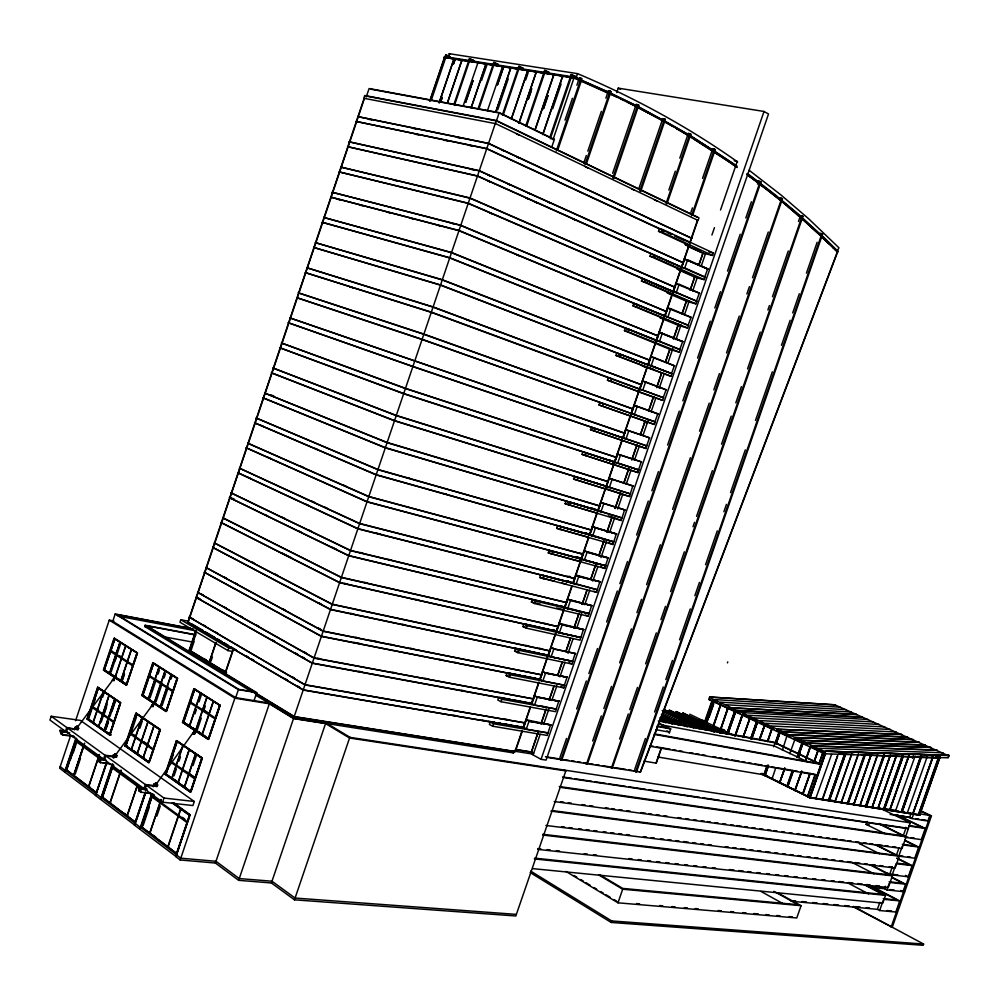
<?xml version="1.0" encoding="UTF-8"?>
<svg xmlns="http://www.w3.org/2000/svg" width="999" height="999" viewBox="0 0 999 999"><rect width="100%" height="100%" fill="white"/><g stroke="black" fill="none" stroke-linecap="round" stroke-linejoin="round"><path stroke-width="1.5" d="M74.488 729.882L75.212 727.197L78.734 728.246L75.212 727.197M112.7 757.504L113.449 754.745L117.07 755.806L113.449 754.745M113.711 758.241L114.46 755.481M153.234 786.812L154.021 783.965L157.717 785.052L154.021 783.965M948.788 755.344L825.149 751.123L949.05 755.469L948.251 757.816L824.562 753.783L708.878 699.437L709.665 697.04L834.852 704.819L709.665 697.04M715.134 699.6L840.271 707.217M720.629 702.172L845.728 709.64M726.148 704.757L851.21 712.075M856.48 714.41L731.568 707.854L856.717 714.51M862.262 716.97L737.162 710.464L861.887 717.319M742.919 712.612L867.831 719.442M748.576 715.259L873.426 721.927M754.257 717.919L879.058 724.425M759.977 720.604L884.714 726.935M765.734 723.301L890.409 729.457M771.515 726.011L896.128 731.992M901.622 734.427L777.197 729.233L901.872 734.54M907.404 737L783.041 731.967L907.666 737.112M913.223 739.572L788.935 734.727L913.473 739.685M919.068 742.17L794.854 737.512L919.317 742.282M448.476 56.493L449.263 53.696L577.472 73.626C633.791 97.315 687.799 126.661 737.687 161.988M925.199 744.892L800.811 740.296L924.812 745.242M801.073 740.421L800.961 739.797M930.856 747.402L806.805 743.106L931.118 747.514M936.8 750.037L812.836 745.928L937.062 750.149M819.055 748.263L943.044 752.796M761.201 773.488L809.577 797.402L825.411 751.248L949.05 755.469M574.225 77.06L444.38 56.581L444.143 57.43L573.963 77.959L574.225 77.06L604.857 90.434L636.975 105.931M576.173 78.134L577.472 73.626M51.224 716.258L49.95 720.054L65.472 731.368L66.746 727.522L51.224 716.258L80.444 720.416L194.268 801.485L192.894 805.556L162.6 802.185L145.017 789.36L146.391 785.289L157.218 786.563L156.144 785.788M67.707 728.209L66.421 732.055L103.546 759.128L104.87 755.169L67.707 728.209L78.259 729.67L66.746 727.522M70.617 735.539L59.665 768.231L95.817 795.491L96.379 793.83L65.534 770.404M75.574 720.741L109.266 620.142L113.861 621.003M76.224 727.547L76.648 726.298L77.897 726.473L77.722 727.896L76.224 727.547L77.722 727.896M76.486 727.722L76.648 726.298M190.097 628.221L115.21 613.998L112.75 621.341L235.689 697.639L269.543 703.146M77.472 727.722L77.897 726.473M64.61 771.99L76.024 737.924M64.985 772.027L75.961 739.485M106.593 762.424L96.428 792.694L66.259 769.929L75.837 741.345L76.973 741.495M66.446 769.954L76.786 739.123M76.973 739.148L66.633 769.979L96.616 792.719L106.606 763.361M70.18 760.264L74.625 747.002M73.152 752.921L76.498 742.919M120.504 702.984L109.828 734.964L87.35 719.055L97.989 687.312L120.667 702.684M94.331 722.839L87.687 718.793L91.608 707.105L92.745 707.28M117.295 654.345L110.564 650.549L114.498 638.836L137.425 653.171L126.661 684.652M88.074 718.843L98.439 687.911L87.875 718.818L110.976 735.127M104.296 669.854L114.873 638.898L104.296 669.854L126.848 684.677M88.973 717.781L95.255 699.025M73.551 775.474L83.192 746.715L75.837 741.345M73.764 775.624L84.653 743.119M83.854 745.941L73.751 775.486M75.187 774.163L80.482 758.366M92.982 722.539L96.915 710.801L91.608 707.105M97.19 709.977L103.397 691.483L98.064 687.861L91.883 706.293L98.539 710.289M109.465 673.376L115.684 654.845L110.29 651.373L104.108 669.829L110.814 673.701M115.959 654.02L119.905 642.257M120.117 642.394L116.171 654.158L121.603 657.654L125.574 645.841M102.622 697.339L104.533 691.658M111.076 672.14L116.334 656.468M117.083 654.22L120.542 643.93M115.11 660.876L116.546 656.593M114.011 680.569L114.673 677.534L112.4 680.157L114.011 680.569L114.96 677.722L113.961 677.409M115.085 677.085L121.329 658.478L115.896 654.982L109.678 673.513L116.221 677.272M102.685 714.822L98.739 726.598L104.121 730.406L108.092 718.581L102.685 714.822L103.834 714.984M120.754 680.843L115.297 677.235L121.541 658.616L127.023 662.15L120.754 680.843L126.511 684.078M125.787 645.978L121.816 657.792L127.31 661.326L131.294 649.462M101.149 722.202L103.621 714.847M103.896 714.01L107.255 704.02M104.108 714.16L106.506 707.017M131.506 649.6L127.522 661.463L133.054 665.022L137.05 653.109M105.757 729.095L108.242 721.703M109.99 716.483L115.285 700.699M121.89 681.018L124.301 673.838M105.969 729.245L108.454 721.852M112.125 710.888L115.497 700.848M122.103 681.168L124.513 673.975M99.863 757.18L98.514 756.88L99.313 754.507M98.439 757.866L88.686 786.95L89.835 787.075M99.513 754.657L98.726 757.03L100.899 758.616M251.773 691.745L144.755 626.485L145.167 625.262L195.642 634.727M137.025 652.759L126.174 685.114L103.384 670.029L114.048 638.224L137.425 653.171M109.765 734.402L113.749 722.514L108.304 718.731L104.333 730.556L110.901 734.552M110.14 734.452L120.217 704.432M105.882 755.906L104.545 759.864L143.943 788.586L145.317 784.515L105.882 755.906L116.571 757.279L115.559 756.555M101.436 797.677L135.34 823.413L134.753 825.137L95.429 795.454L106.231 763.311M114.922 753.82L114.498 755.107L116.021 755.456C117.944 753.308 112.924 753.883 116.458 754.17M114.76 755.294L115.197 754.008M100.499 799.312L112.313 764.135M100.874 799.35L112.7 764.185M116.184 753.983L116.021 755.456M135.377 822.239L102.148 797.165L112.013 767.781L119.793 773.463L109.865 803.009M120.879 770.217L120.08 772.627L112.3 766.945L113.099 764.547M102.335 797.177L113.037 765.321M113.237 765.346L102.535 797.202L134.365 821.353M124.875 745.828L135.852 713.161L159.877 729.457L148.689 762.674L124.875 745.828L127.173 746.128M142.183 695.516L153.184 662.812L177.535 678.209L166.321 711.5L142.183 695.516L143.319 695.704M129.658 733.591L135.277 737.512L131.219 749.575L125.612 745.604L129.658 733.591L130.807 733.753M142.545 695.242L148.926 676.261L154.633 679.944L148.227 699L142.545 695.242L143.681 695.429M125.999 745.666L136.688 713.848L125.812 745.629L149.188 762.162M142.919 695.304L153.634 663.436L142.732 695.279L166.621 710.976L177.535 678.558L152.797 662.737L141.796 695.466L165.946 711.438L177.148 678.146M131.081 732.904L136.476 716.882M121.166 773.763L120.005 773.626L110.077 803.171L111.239 803.296M137.313 785.202L120.292 772.776L121.104 770.379M158.991 666.995L154.92 679.095L149.213 675.424L153.259 663.373L177.347 678.533M162.275 683.279L155.145 679.245L159.216 667.132M139.885 728.196L142.345 720.878M150.087 697.864L155.507 681.743M158.092 674.05L159.453 670.017M188.461 621.228L180.807 619.755L179.97 622.227L227.947 650.611L232.392 651.423M153.059 706.555L151.411 706.156L153.022 703.321L154.046 703.633L153.059 706.555L153.734 703.433M160.901 682.954L164.997 670.791M165.222 670.941L161.126 683.091L166.945 686.837L171.054 674.625M156.044 701.798L161.488 685.601M164.086 677.884L165.447 673.838M229.433 497.639L348.688 555.781L565.159 607.255L348.763 555.556L229.433 497.639L233.966 498.776M187.924 621.952L364.123 98.352M188.224 622.052L364.41 98.464M143.019 757.916L147.115 745.741L141.396 741.758L137.313 753.883L144.405 758.229M147.402 744.892L153.858 725.699L148.114 721.79L141.683 740.908L148.776 745.204M177.16 678.496L173.027 690.759L167.17 686.975L171.279 674.775L172.415 674.962L171.054 679.033M366.246 96.978L369.081 88.549L499.238 112.65L554.383 139.385L551.873 146.766M162.05 705.756L167.532 689.497M126.948 815.983L137.025 786.063L120.005 773.626M149.875 760.726L160.277 729.844L136.501 713.823M188.524 652.21L195.916 630.257M196.079 630.719L189.51 650.249L226.611 672.702M189.81 650.349L196.378 630.819M196.466 631.018L189.885 650.549L190.984 650.749L194.268 640.983M194.068 639.185L195.479 635.014M135.177 822.214L145.317 792.12M173.489 802.996L189.785 814.784L176.074 856.58L134.365 825.087L145.467 792.282M135.564 822.264L145.18 793.73M135.814 821.977L145.504 793.231M139.735 829.182L151.498 794.255M155.532 783.016L155.369 784.54L155.532 783.016C158.604 781.88 155.669 786.625 156.818 783.166M140.122 829.22L151.885 794.305M152.797 796.877L151.636 796.74L141.446 826.972L176.698 853.583L189.298 816.882M152.747 794.043L141.646 826.997L176.885 853.596M141.833 827.01L152.934 794.055M143.094 825.649L149.4 806.942M219.718 705.082L208.142 739.372L182.517 722.414L193.868 688.723L220.092 705.494L208.816 738.873L183.479 722.215L194.53 689.41M165.434 774.3L176.761 740.684L202.26 757.966L190.709 792.182L165.434 774.3L166.596 774.45M169.98 761.663L165.809 774.025L171.753 778.233L175.949 765.808L169.98 761.663L171.141 761.812M170.267 760.788L176.848 741.283L182.842 745.341L176.236 764.947L170.267 760.788L171.428 760.938M190.697 726.498L183.279 722.19L189.872 702.647L191.021 702.834M200.424 693.219L196.216 705.681L190.16 701.785L194.343 689.372L195.492 689.56M165.996 774.05L177.235 741.333L165.996 774.05L191.009 791.62L202.26 758.303L177.035 741.308M183.666 722.24L194.73 689.435M171.029 761.3L173.489 753.995M161.563 802.197L160.165 801.897L161.001 799.425M149.85 833.353L160.102 802.934L178.159 816.133L167.757 846.94M161.239 799.587L160.402 802.072L178.459 815.259L180.569 808.978M156.88 816.096L160.302 805.956M209.178 662.275L215.859 642.469M209.403 662.412L216.084 642.607M162.6 802.185L163.986 798.051L146.391 785.289M210.989 661.188L212.412 656.955M189.31 726.173L195.929 706.555L189.872 702.647M171.99 778.396L176.174 765.971L182.193 770.167L177.984 782.642L171.99 778.396L173.152 778.546M200.662 693.368L196.453 705.831L202.572 709.765L206.793 697.252M174.088 775.786L176.411 768.88M179.046 761.051L180.469 756.855M194.955 713.885L196.378 709.69M199.013 701.86L201.348 694.942M194.518 734.053L192.832 733.641L194.48 730.719L195.542 731.043L194.518 734.053L195.205 730.831M195.629 730.356L202.273 710.639L196.166 706.705L189.548 726.335L196.791 730.519L193.132 728.109M185.677 787.399L178.222 782.804L182.43 770.329L183.591 770.479M203.159 734.74L195.866 730.506L202.51 710.801L203.671 710.976M213.224 701.323L208.978 713.885L202.809 709.927L207.03 697.402M201.298 718.006L197.028 730.681L195.866 730.506M208.903 713.274L203.971 710.102L205.369 705.931M227.947 650.611L228.808 648.039L180.807 619.755M184.278 787.087L188.499 774.55L182.43 770.329M188.799 773.676L195.467 753.908L189.36 749.774L182.73 769.455L189.972 773.825M201.998 734.565L208.679 714.772L202.51 710.801M189.036 773.838L195.717 754.07L201.873 758.253L195.167 778.109L189.036 773.838L193.881 776.548M202.235 734.727L208.916 714.922L215.147 718.943L208.429 738.823L202.235 734.727L203.396 734.889M213.461 701.473L209.216 714.048L215.447 718.056L219.705 705.431M193.069 765.521L196.403 755.644M224.625 674.425L233.329 648.651M224.925 674.525L233.629 648.751M179.57 816.433L178.396 816.308L167.994 847.115L169.168 847.227M180.807 809.14L178.696 815.421L187.263 821.69L189.398 815.371M220.105 705.144L208.529 739.422L182.904 722.464L194.256 688.786L218.806 704.32M429.745 100.974L444.505 57.243L574.063 77.71L579.582 80.057M430.032 101.061L444.805 57.33M430.394 100.449L445.766 54.945L450.087 56.843L445.766 54.945M176.498 853.571L186.963 822.564L178.396 816.308M431.156 100.599L446.541 55.07M516.371 914.385L295.08 898.051L271.978 881.218L239.261 878.571L215.996 861.288L180.782 858.203L176.274 854.769L190.172 814.834L173.888 803.034M564.198 770.004L565.834 770.903L515.821 915.983L294.48 899.824L271.391 882.966L238.661 880.344L215.397 863.036L180.182 859.977L234.852 698.189L109.266 620.142M235.689 697.639L238.386 689.635L115.21 613.998M439.098 102.772L453.908 58.966L455.057 59.503L453.583 63.874M439.235 102.797L454.033 58.991M440.621 101.798L442.107 97.415M453.446 63.861L455.057 59.503M440.759 101.823L442.232 97.44M447.415 102.76L461.788 60.215L462.812 60.727M447.54 102.785L461.925 60.24M254.408 693.356L254.857 692.032L145.167 625.262M454.133 103.834L469.418 58.641L473.776 60.564L469.418 58.641M454.433 105.444L470.229 58.766M254.058 700.624L256.743 692.682L146.915 625.861L195.816 635.014M463.074 106.219L477.922 62.762M465.571 102.373L472.927 80.644M465.709 102.398L473.064 80.669M215.397 863.036L269.33 703.771L234.852 698.189M471.116 107.717L485.901 64.023L487.062 64.573L481.506 80.557M471.253 107.742L486.038 64.048M478.071 108.804L493.768 62.462L498.151 64.398L493.768 62.462M478.883 108.953L494.592 62.587M487.425 110.739L502.509 66.658M497.415 84.79L502.897 68.619M497.552 84.803L503.034 68.644M510.714 67.957L495.691 112.263L510.864 67.969M497.727 109.815L508.241 78.809M238.661 880.344L293.531 718.556L269.33 703.771M495.292 123.489L698.076 220.454L698.988 217.807L496.303 120.529L294.131 716.77L515.209 751.698L522.315 731.043M295.904 716.82L514.073 751.31L513.523 752.909L293.768 718.356L294.368 716.583L257.467 694.105M496.141 121.766L499.238 112.65M502.372 114.873L518.818 66.384L523.239 68.344L518.818 66.384M503.209 115.035L519.667 66.508M511.301 118.831L527.672 70.629M511.451 118.856L527.809 70.654M525.724 79.92L528.196 72.615M518.818 123.364L536.263 71.99L518.968 123.389M528.321 98.926L531.805 88.661M528.471 98.951L530.956 91.621M525.761 125.949L544.617 70.417L549.063 72.403L544.617 70.417M526.623 126.111L545.491 70.554M271.391 882.966L325.549 723.588L293.531 718.556M534.964 129.92L553.721 74.75M535.114 129.957L553.871 74.775M543.394 108.666L547.839 95.604M543.543 108.691L547.989 95.629M542.719 134.515L562.574 76.149L563.598 76.686M542.869 134.54L562.724 76.174M552.697 108.766L561.126 83.978M549.925 137.1L571.203 74.575L575.674 76.586L571.203 74.575M550.312 138.736L572.102 74.713M553.009 139.685L574.063 77.71L546.378 73.377M294.48 899.824L349.55 738.024L325.549 723.588M565.009 120.13L572.439 98.314M576.885 85.227L579.37 77.947L582.042 78.721L557.767 150.025M556.293 151.011L581.081 78.222M583.803 162.899L586.313 155.544M587.824 151.136L601.361 111.426M605.881 98.189L608.379 90.834L611.026 91.608L586.438 163.699M584.989 164.723L610.102 91.121M616.745 92.582L618.256 88.149L764.023 111.463L768.518 113.986L546.091 760.114L541.058 759.327L533.079 754.944L540.172 734.327M612.637 173.289L636.151 104.458L637.874 104.745L638.773 105.22L613.736 178.471M612.824 178.034L637.874 104.745M638.661 189.123L662.762 118.669L664.485 118.968L665.359 119.43L640.734 191.371M639.847 190.946L664.485 118.968M668.855 190.072L675.324 171.204M679.807 158.142L688.274 133.466L689.984 133.766L690.833 134.216L666.932 203.921M666.071 203.509L689.984 133.766M506.193 675.561L507.03 673.114L510.264 674.762L564.635 685.277L563.748 687.861L509.428 677.21L506.193 675.561L509.19 676.148M514.585 651.073L515.434 648.626L518.681 650.224L572.839 661.438L571.952 664.023L517.844 652.684L514.585 651.073L519.068 652.022M580.506 637.325L580.169 640.159L526.261 628.134L522.989 626.573L523.838 624.113L527.11 625.674L580.444 637.524M588.723 613.448L588.386 616.283L534.69 603.558L531.406 602.035L532.242 599.587L535.539 601.098L588.648 613.648M539.822 577.484L540.671 575.024L597.502 589.785L596.603 592.382L539.822 577.484L554.57 581.193M548.251 552.909L549.1 550.449L605.731 565.859L604.845 568.456L548.251 552.909L580.569 561.488M613.411 541.683L613.074 544.505L556.693 528.309L557.529 525.849L613.349 541.883M621.665 517.719L621.328 520.541L565.134 503.683L565.983 501.223L621.59 517.919M573.588 479.045L574.437 476.573L630.481 493.956L629.582 496.553L573.588 479.045L605.519 488.886M582.042 454.37L582.892 451.91L638.736 469.942L637.849 472.539L582.042 454.37L613.848 464.647M646.44 445.704L646.116 448.514L590.509 429.682L591.358 427.21L646.378 445.904M654.395 424.45L598.988 404.97L599.837 402.497L603.271 403.633L602.422 406.118L654.395 424.45L655.294 421.84L631.143 413.349M638.885 391.783L607.467 380.232L608.316 377.747L611.775 378.858L610.913 381.331L662.674 400.374L663.573 397.764L639.51 389.036M642.082 365.859L647.24 367.445L615.971 355.469L616.82 352.984L671.877 373.663L670.978 376.273L643.518 366.408M659.577 341.296L680.169 349.538L679.27 352.147L670.604 349.6L624.462 330.681L625.312 328.196L628.796 329.208L679.52 349.575M660.077 317.62L663.985 318.706L632.966 305.869L633.828 303.384L688.486 325.387L687.587 328.009L678.87 325.574L660.202 317.857M667.132 292.919L672.377 294.305L641.483 281.044L642.345 278.559L696.803 301.223L695.903 303.846L687.15 301.511L668.556 293.544M676.81 268.893L680.769 269.892L650.012 256.181L650.861 253.696L704.47 277.085M685.189 244.505L689.173 245.442L658.541 231.306L659.402 228.821L662.949 229.633L713.386 253.022L712.549 255.444L703.721 253.334L685.289 244.842M492.619 726.211L493.469 723.763L490.259 722.015L489.423 724.462L492.619 726.211L547.365 735.464L547.652 732.804M501.023 701.723L501.86 699.275L498.638 697.577L497.802 700.024L501.023 701.723L555.556 711.675L556.443 709.09L501.86 699.275M509.428 677.21L510.264 674.762M517.844 652.684L518.681 650.224M526.261 628.134L527.11 625.674M534.69 603.558L535.539 601.098M543.131 578.958L543.98 576.498M551.573 554.333L552.422 551.873M560.027 529.695L560.876 527.222M568.493 505.019L569.343 502.559M576.96 480.332L577.809 477.859M585.439 455.619L586.288 453.146M593.918 430.881L594.767 428.409M670.978 376.273L619.43 356.518L620.279 354.046M679.27 352.147L627.946 331.693L628.796 329.208M687.587 328.009L636.475 306.843L637.325 304.345M695.903 303.846L645.004 281.955L645.854 279.47M684.79 267.932L705.119 277.035L704.22 279.658L653.546 257.055L654.395 254.57M712.549 255.444L662.1 232.13L662.949 229.633M690.883 212.337L692.407 207.917M702.547 178.396L712.687 148.876L714.385 149.188L715.222 149.613L692.881 214.648M691.545 215.697L714.385 149.188M569.005 576.248L569.892 576.473M592.282 508.491L593.219 508.553M602.172 479.695L603.046 479.97M522.102 727.01L491.471 721.977M530.294 703.184L513.498 699.874M538.623 678.945L508.004 673.101M571.678 582.742L541.67 574.924M514.922 751.61L522.027 730.943M523.039 727.984L530.144 707.329M531.156 704.37L538.761 682.23M571.728 586.301L539.66 679.607L542.769 681.181L545.654 672.789L567.37 677.334L545.529 673.139L542.482 671.39L545.604 672.939L567.37 677.334M572.739 583.341L588.461 537.587M646.79 367.857L589.41 534.827L592.619 536.138L595.491 527.797L592.257 526.56L616.658 534.128M688.873 245.354L647.802 364.897L651.123 365.909L653.983 357.567L650.661 356.568L674.562 365.821L653.983 357.567M689.897 242.395L697.502 220.255M523.326 728.084L530.432 707.429M531.443 704.47L539.048 682.329M539.959 679.457L572.015 586.401M573.026 583.441L588.748 537.687M589.76 534.74L622.215 440.272M623.014 437.724L663.811 319.243M664.822 316.296L697.789 220.354M523.588 727.559L526.273 719.755M531.843 703.533L534.527 695.716M540.109 679.482L542.794 671.665M548.376 655.419L551.061 647.589M556.655 631.318L559.353 623.488M564.947 607.205L567.632 599.363M573.239 583.066L575.936 575.224M581.53 558.903L584.24 551.048M589.847 534.727L592.544 526.86M598.164 510.526L600.861 502.647M606.48 486.301L609.19 478.421M614.822 462.05L617.532 454.158M623.164 437.774L625.874 429.882M631.505 413.486L634.215 405.582M639.86 389.16L642.582 381.256M648.226 364.822L650.948 356.905M656.593 340.459L659.315 332.542M664.972 316.084L667.694 308.154M673.363 291.671L676.086 283.741M681.755 267.245L684.49 259.303M523.813 727.597L303.147 690.047L187.562 622.065L303.221 689.834L523.813 727.597L526.348 728.958M526.56 719.592L528.971 721.315L550.986 724.962L525.886 719.692M547.939 655.531L551.061 657.055L553.946 648.676L551.361 647.427L550.699 647.502L553.821 649.013L575.511 653.683M559.64 623.339L558.978 623.401L562.125 624.862L583.791 629.62L559.04 623.201L562.162 624.75M567.932 599.213L592.007 605.731L567.27 599.275M576.223 575.074L575.561 575.124L578.746 576.51L600.237 581.818L575.636 574.924L578.758 576.473L600.237 581.818M583.354 554.333L368.718 496.703L247.752 443.206L368.806 496.478L583.354 554.333L580.794 553.259M592.832 526.723L592.182 526.76L616.445 534.04M631.718 413.561L422.04 339.51L296.728 297.652L422.115 339.285L654.645 421.853M659.602 332.43L658.965 332.392L682.866 341.695L659.028 332.192L662.362 333.216M529.108 720.941L526.211 729.345L523.139 727.697M562.237 624.55L559.353 632.916L552.859 629.745M570.541 600.387L567.657 608.753L560.564 605.581M578.846 576.211L575.973 584.577L572.802 583.179M603.796 503.596L600.574 502.335L624.974 509.952L603.796 503.596L600.948 511.888L597.727 510.614M620.504 454.995L617.17 454.046L641.495 461.925L620.491 455.007L617.644 463.311L614.385 462.125M628.858 430.681L625.998 438.998L622.727 437.849M637.15 406.556L633.928 405.244L637.225 406.356L634.365 414.66L631.081 413.561M642.744 390.297L645.604 381.968L642.295 380.919L645.529 382.192M662.374 333.154L659.502 341.496L656.168 340.522M667.906 317.07L670.779 308.716L691.258 317.332M684.715 268.132L687.599 259.765L707.904 268.968L684.203 258.941L707.829 269.168M537.899 732.692L531.443 751.947L538.036 732.766M540.946 723.838L546.016 709.09M554.133 685.489L549.063 700.237L554.27 685.551M557.692 675.162L562.25 661.887M565.809 651.56L570.379 638.274M573.926 627.946L578.995 613.199M582.042 604.345L587.112 589.597M590.671 579.27L595.741 564.51L590.809 579.333M598.788 555.669L603.858 540.909M606.905 532.055L611.975 517.307L607.042 532.117M615.022 508.454L620.092 493.706M623.651 483.379L628.721 468.618M631.768 459.777L636.838 445.017M644.954 421.416L640.384 434.69L645.092 421.466M648.513 411.089L653.071 397.814M656.63 387.487L661.7 372.727M665.247 362.4L669.817 349.126M673.363 338.798L678.446 324.051M681.992 313.723L686.563 300.449M690.109 290.122L694.68 276.835M698.738 265.035L702.946 253.271L698.888 265.072M541.083 723.913L546.153 709.165M557.829 675.224L562.387 661.95M565.946 651.623L570.504 638.349M574.063 628.009L579.133 613.261M582.18 604.407L587.25 589.66M598.925 555.719L603.995 540.971M615.159 508.503L620.741 492.282M623.788 483.429L628.858 468.681M631.905 459.827L636.975 445.067M648.651 411.138L653.721 396.378M656.768 387.525L661.837 372.777M665.396 362.45L669.954 349.175M673.513 338.836L678.583 324.088M682.142 313.761L686.7 300.487M690.259 290.16L694.829 276.873M513.324 750.998L531.555 753.883L532.092 752.309L533.691 753.171M543.718 724.013L548.788 709.29M551.823 700.449L556.893 685.726M559.927 676.885L564.997 662.162M568.031 653.321L573.101 638.586M576.648 628.284L581.718 613.548M584.752 604.72L589.822 589.984M592.857 581.143L597.926 566.421M600.973 557.579L606.543 541.383M609.577 532.542L614.647 517.819M617.682 508.978L622.752 494.243M626.298 483.941L630.856 470.679M634.402 460.364L639.472 445.641M643.019 435.327L648.089 420.604M651.123 411.763L655.681 398.514M659.228 388.199L664.298 373.464M667.844 363.161L672.914 348.426M675.948 339.598L681.018 324.862M684.565 314.548L689.123 301.298M692.669 290.984L697.227 277.734M701.286 265.946L705.843 252.697M711.925 235.015L714.46 227.647M720.529 209.977L737.25 161.376L734.215 160.802M558.641 700.886L559.103 701.36L537.375 696.877L534.49 705.269L531.393 703.658M607.916 557.654L608.403 558.079L587.162 552.01L584.29 560.364L575.699 556.768M707.242 269.018L707.904 268.968M548.051 732.779L550.574 724.987M556.243 708.99L558.766 701.186M564.435 685.177L566.97 677.359M575.174 653.521L572.639 661.338L551.148 656.805L548.001 655.332M583.379 629.657L580.844 637.487L559.44 632.667L553.109 629.595M589.06 613.598L591.595 605.769M597.29 589.697L599.825 581.868M608.066 557.942L605.519 565.771L584.365 560.139L605.382 565.721M616.308 533.99L613.761 541.833L584.715 532.842M622.015 517.857L624.55 510.014M630.269 493.868L632.804 486.014M641.221 462.05L638.523 469.867L609.615 460.377M646.653 445.779L649.487 438.012M654.932 421.728L657.767 413.948M663.224 397.652L666.058 389.86M674.35 365.759L671.515 373.551L647.864 364.685M679.807 349.438L682.654 341.633L662.3 333.379M688.111 325.287L690.971 317.482M696.428 301.124L699.288 293.306M704.757 276.935L707.604 269.106M633.166 486.151L608.903 478.096L612.162 479.283L609.29 487.612L606.056 486.388M658.054 413.823L637.225 406.331M666.345 389.735L645.604 381.968M699.575 293.157L679.183 284.253L676.311 292.607L673.501 291.97M541.058 759.327L764.023 111.463M559.915 757.629L566.52 738.461M576.673 708.978L586.326 680.968M588.873 673.588L597.502 648.526M606.643 621.99L617.307 591.033M619.855 583.653L627.472 561.538M636.613 535.002L648.289 501.098M651.847 490.771L658.453 471.615M667.594 445.067L679.27 411.163M682.829 400.836L689.435 381.68M697.564 358.092L710.264 321.228M714.834 307.954L720.416 291.745M727.522 271.104L740.222 234.241M745.816 218.019L751.398 201.81M757.492 184.116L758.516 181.169L760.988 181.905L561.788 760.064L559.415 759.103L561.788 760.064M560.926 759.927L760.214 181.493M592.657 741.008L601.311 715.933M603.858 708.553L611.488 686.425M619.642 662.824L631.343 628.883M636.95 612.662L641.52 599.375M646.615 584.627L660.364 544.792M672.577 509.378L690.396 457.742M699.55 431.193L709.228 403.159M713.81 389.872L719.405 373.651M726.535 352.997L739.26 316.109M746.89 293.981L749.437 286.601M752.497 277.747L768.268 232.018M586.538 763.96L781.68 198.426L779.982 198.077L782.442 198.813L587.375 764.085L585.027 763.149L587.375 764.085M619.63 739.06L628.296 713.998M629.82 709.565L637.462 687.449M645.616 663.86L656.318 632.891M660.901 619.617L665.484 606.356M670.579 591.608L684.34 551.798M692.994 526.723L694.53 522.302M696.565 516.408L712.362 470.691M721.528 444.155L731.206 416.133M735.801 402.872L741.395 386.65M747.514 368.956L760.251 332.093M767.894 309.965L769.417 305.544M772.477 296.703L788.273 250.986M798.463 221.491L799.987 217.07M611.463 767.881L802.185 215.946L802.934 216.333L612.287 768.006L609.952 767.082L612.287 768.006M634.727 769.43L645.429 738.511M654.607 712L663.261 686.962M665.809 679.607L672.439 660.464M679.57 639.847L690.272 608.915M694.854 595.666L699.45 582.417M705.556 564.747L717.282 530.869M723.9 511.725L726.448 504.37M730.531 492.582L745.304 449.875M755.494 420.429L772.314 371.828M781.48 345.317L790.147 320.292M792.694 312.924L799.312 293.781M806.443 273.164L817.145 242.245M635.739 771.703L821.89 233.766L820.204 233.404L822.614 234.128L636.538 771.827L634.228 770.903L636.538 771.827M668.393 712.849L669.28 710.277L670.179 710.451L714.56 731.967M656.018 763.086L661.126 748.351M661.375 748.438L656.268 763.174L643.93 761.101M675.112 714.11L676.448 711.638L720.791 733.091M669.205 733.216L670.691 728.92L658.828 723.064M611.176 922.452L611.7 920.941L923.613 944.055L923.163 945.304L611.176 922.452L530.182 872.552M617.981 902.821L622.689 889.222L801.073 905.693L796.777 917.969L617.981 902.821L565.896 871.403M704.557 722.077L712.1 700.336M704.57 723.501L712.562 700.461M705.219 722.165L712.799 700.524M705.506 722.115L712.012 703.371M706.43 722.989L713.985 701.223L714.672 701.261M727.422 662.874L727.759 661.912M706.718 722.851L714.322 701.236M709.115 717.257L713.661 704.17M713.099 726.198L720.679 704.357L713.211 726.261M713.536 726.323L721.003 704.432M720.341 729.695L727.834 707.717M720.554 729.695L728.159 707.779L720.666 729.757M727.097 732.954L734.74 710.951L735.788 711.363L728.209 733.191M727.372 732.829L734.964 711.001M727.484 732.854L735.077 711.026M727.821 733.303L735.464 711.3M728.096 733.179L735.689 711.338M735.139 735.114L742.307 714.51M734.914 736.463L742.532 714.547M743.169 736.5L750.074 718.056L743.331 737.1M743.219 737.037L749.849 717.981M750.711 738.448L756.693 721.253L742.682 714.747M756.905 721.29L750.761 738.948L757.017 721.315M751.435 738.798L757.429 721.59M751.498 739.297L757.642 721.64L751.61 739.322M759.415 739.26L764.872 724.999L759.864 739.385M759.54 739.322L764.647 724.924L759.74 739.322M767.382 741.383L771.915 728.383M767.507 741.445L772.127 728.433L767.831 741.508M766.82 766.071L763.91 774.824L657.704 756.992M773.613 746.815L774.987 742.856L818.243 763.423L654.357 733.89M767.519 765.109L763.985 775.249L765.721 775.536M775.099 743.368L779.133 731.78L780.107 732.167L776.198 743.706M767.319 766.333L764.322 774.962L767.432 766.345M775.349 743.318L779.357 731.817M775.449 743.343L779.457 731.842M768.268 765.471L764.735 775.624L766.47 775.911M775.848 743.731L779.894 732.13M765.059 775.324L768.568 765.259L765.172 775.349M776.098 743.681L780.107 732.167M775.886 767.494L771.952 779.195M787.05 735.489L782.429 750.149M779.545 782.941L784.515 768.281M789.734 753.745L795.029 739.135M779.744 782.941L784.814 768.094M784.964 768.393L779.42 782.879M792.382 770.391L786.75 786.513L788.486 786.787M796.977 757.205L802.097 742.544M792.781 770.229L787.2 786.225M797.239 757.13L802.309 742.582L803.084 742.944M793.144 770.766L787.512 786.887L789.247 787.175M797.751 757.567L802.871 742.906M787.849 786.588L793.543 770.604M798.001 757.492L803.196 742.969M798.713 757.517L800.236 753.121M794.904 790.546L801.46 771.353M805.182 761.113L810.189 746.34M795.104 790.534L801.735 771.203M805.381 761.113L810.514 746.403M801.91 771.465L794.779 790.484M806.53 758.229L810.639 746.465M809.54 774.312L802.547 794.317L810.177 773.563M814.035 761.45L818.031 750.012M810.052 773.501L802.996 794.43M814.148 761.775L818.243 750.062M814.272 761.837L818.343 750.074M814.872 775.212L807.367 796.702L808.016 796.802M818.88 763.76L822.889 752.297M815.521 774.362L807.804 796.415M819.005 764.06L823.114 752.309M824.999 753.283L809.452 797.739L920.129 815.246L809.577 797.402L919.792 814.784L940.096 757.042L938.798 756.78M825.274 753.121L809.964 797.377L825.411 753.184M825.674 753.308L810.102 797.839L761.088 773.813M815.746 798.576L831.58 754.457M845.204 715.421L845.566 714.397M822.165 799.6L837.686 755.531L822.527 799.737M844.729 753.733L828.571 800.324L844.854 753.795L845.516 753.82L829.207 800.424M829.582 798.913L845.379 753.758M829.357 800.886L845.778 753.945L845.117 753.92L828.72 800.786L826.635 799.762M834.852 801.598L851.635 753.945M835.114 801.735L851.835 754.033M841.121 802.597L858.203 754.133M841.383 802.721L858.466 754.245M847.389 803.308L864.222 754.819M864.772 754.545L847.539 803.758L845.454 802.746M864.859 754.857L847.876 803.346M865.421 754.57L848.151 803.858L846.066 802.846M871.34 754.645L853.77 804.682L871.041 754.532M853.608 804.57L871.14 754.545M877.746 754.819L859.902 805.656L877.447 754.72M883.591 754.969L865.646 806.156L884.352 755.057M883.965 755.719L866.245 806.255M890.471 755.256L872.102 807.592L890.209 755.132M885.052 833.703L866.108 824.35L867.12 821.478M872.002 807.579L890.371 755.232M896.64 755.456L877.996 808.516L896.353 755.344M877.834 808.416L896.453 755.369M883.603 809.003L902.372 755.569M883.74 809.065L902.497 755.631M884.714 807.642L902.984 755.594M903.108 755.656L884.202 809.103M889.572 810.264L908.728 755.719L889.922 810.414M889.672 810.289L909.09 755.856M912.424 758.328L913.436 755.456M895.429 811.2L915.134 756.018M920.716 756.156L901.298 811.85L920.853 756.218M901.448 812.299L921.115 756.33M921.328 756.168L901.872 811.95L921.453 756.231M902.022 812.387L921.715 756.355M927.297 756.418L907.254 813.149M791.058 901.21L877.384 909.327L879.857 902.309M869.355 887.087L884.627 888.735L885.501 886.238M885.326 873.201L889.897 873.738L892.369 866.72M896.49 854.994L898.963 847.964M903.084 836.238L906.056 827.784M890.121 814.41L909.677 817.457L911.163 813.236M931.518 759.277L932.542 756.355M931.642 759.34L932.729 756.393M912.724 813.935L932.929 756.455L912.811 813.948M912.974 814.06L933.216 756.555M877.384 909.327L879.644 910.526L883.104 900.698M884.627 888.735L886.9 889.909L889.098 883.665M892.169 874.912L896.128 863.648L912.174 865.646L908.253 876.797L892.169 874.912L889.897 873.738M898.775 856.143L902.234 846.29M878.371 807.404L910.314 822.839L905.381 837.362L921.328 839.635L925.249 828.471L899.974 816.283M909.677 817.457L911.987 818.568L913.473 814.335M865.409 884.827L885.526 895.354L882.779 903.146L532.654 868.631M870.853 864.822L892.382 875.848L888.273 887.549L537.687 849.375M878.995 823.513L906.118 836.812L901.997 848.526L554.17 801.535M918.618 815.009L939.06 756.905M939.222 756.83L918.905 814.61M919.18 815.097L939.609 757.005M919.567 814.709L939.884 756.967L938.673 756.73L918.343 814.51M872.102 886.475L899.762 900.911L895.841 912.037L879.644 910.526M891.87 877.159L905.631 884.215L903.021 891.645L886.9 889.909M904.719 840.184L918.705 847.065L914.784 858.216L550.874 811.113M891.12 927.134L930.344 815.696L931.455 815.871L892.257 927.234L852.896 906.63M640.247 772.065L837.287 252.048M747.389 173.489L775.336 194.88L798.888 214.598L825.474 238.961L838.099 251.411L837.736 252.098L821.89 236.563M156.905 783.253L194.48 730.719M151.723 706.355L153.022 703.321M112.687 680.344L114.261 677.609M116.271 754.07L151.536 706.231M77.972 726.548L112.55 680.269M77.348 726.76L77.173 727.597L77.298 726.61M115.484 754.095L115.372 755.119L115.759 754.295M838.685 753.733L854.307 754.432M861.3 754.745L939.659 758.291L935.776 756.555M708.878 699.437L739.859 713.423M636.525 903.571L639.61 903.833M659.665 905.544L662.749 905.806M672.002 906.592L675.087 906.855M684.34 907.641L687.424 907.904M695.142 908.566L698.226 908.828M718.281 910.539L721.365 910.801M730.619 911.587L733.703 911.85M742.969 912.636L746.053 912.899M753.758 913.561L758.391 913.948M766.096 914.609L769.18 914.872M776.897 915.521L779.982 915.796M789.235 916.582L792.319 916.845M887.025 910.564L891.657 911.001M792.657 900.661L795.716 900.961M801.86 901.535L806.455 901.972M812.599 902.547L817.194 902.984M823.338 903.558L827.934 903.995M834.078 904.582L838.673 905.007M844.817 905.594L849.412 906.031M855.556 906.605L860.151 907.042M866.295 907.616L869.367 907.916M151.024 833.466L149.625 833.178L159.877 802.771L151.636 796.74M883.603 899.287L899.762 900.911M141.87 827.609L140.31 827.459L135.34 823.413M883.241 898.613L897.114 900.012L870.916 886.325M534.577 858.141L882.754 894.405L863.998 884.59M128.334 816.27L127.173 816.146L137.238 786.225L140.697 788.748M534.39 858.928L885.526 895.354M889.61 889.585L894.23 890.072M904.657 892.02L900.773 890.484M537.874 848.601L540.958 848.938M547.14 849.612L550.224 849.949M556.406 850.636L559.502 850.973M584.215 853.67L587.312 854.008M593.493 854.682L596.578 855.019M629.02 858.566L632.117 858.903M638.299 859.577L641.383 859.914M647.564 860.601L650.649 860.938M656.83 861.613L659.927 861.95M666.108 862.624L669.193 862.961M675.374 863.636L678.458 863.973M684.64 864.647L687.737 864.984M693.918 865.658L697.002 865.996M703.184 866.67L706.268 867.02M712.449 867.694L715.546 868.031M729.445 869.542L734.09 870.054M738.723 870.566L743.356 871.066M747.989 871.578L751.073 871.915M757.254 872.589L760.351 872.926M766.533 873.601L769.617 873.938M775.798 874.612L778.883 874.949M785.064 875.624L788.161 875.961M794.342 876.635L797.427 876.985M803.608 877.659L806.692 877.996M812.874 878.67L815.971 879.008M822.152 879.682L825.236 880.019M831.418 880.693L834.515 881.031M839.148 881.543L843.78 882.042M848.413 882.554L853.046 883.054M857.679 883.566L862.324 884.078M866.957 884.577L870.042 884.914M876.223 885.589L879.307 885.926M870.753 886.613L875.261 887.1M879.757 887.587L884.265 888.074M102.148 797.165L103.309 797.289M102.597 797.801L101.061 797.639L96.379 793.83M889.16 881.755L902.996 883.316L891.995 877.671M889.535 882.417L905.631 884.215M152.36 794.692L154.395 794.917M163.986 798.051L194.268 801.485M151.786 793.805L140.297 792.032L140.185 788.798L146.99 790.034M146.453 792.744L151.061 793.268M89.623 786.925L88.474 786.787L98.239 757.704L83.404 746.865M891.795 874.262L897.939 874.987M542.807 834.29L889.61 874.899L869.442 864.572M138.399 787.487L139.236 791.258L138.399 787.487L142.969 788.024M139.123 788.024L147.04 788.948M542.632 835.039L892.382 875.848M140.185 788.798L146.266 789.497M155.819 783.216L157.093 783.366M155.095 784.34L156.656 784.69M145.317 784.515L154.595 785.614M178.222 782.804L179.383 782.941M66.259 769.929L67.395 770.067M66.721 770.579L65.147 770.354L60.215 766.608M120.292 772.776L121.441 772.926M561.55 826.635L564.647 827.01M569.28 827.584L572.377 827.959M578.558 828.708L581.643 829.095M586.288 829.657L589.373 830.032M594.018 830.606L597.102 830.981M603.284 831.742L606.381 832.117M611.013 832.679L614.11 833.066M618.743 833.628L621.84 834.003M626.473 834.577L629.57 834.952M643.481 836.65L646.565 837.037M651.211 837.599L654.295 837.974M660.489 838.735L663.573 839.11M668.206 839.684L671.303 840.059M675.936 840.621L679.033 841.008M683.666 841.57L688.311 842.145M692.944 842.706L696.041 843.081M700.674 843.656L703.771 844.03M708.403 844.592L711.5 844.979M725.411 846.677L728.496 847.052M733.141 847.627L736.226 848.001M740.858 848.563L745.504 849.138M750.137 849.699L753.234 850.087M757.866 850.649L760.963 851.023M765.596 851.598L770.229 852.159M774.874 852.734L777.959 853.109M782.604 853.67L785.689 854.058M790.334 854.62L793.418 854.994M798.064 855.569L801.148 855.943M807.329 856.705L810.426 857.08M815.059 857.641L818.156 858.029M822.789 858.591L827.434 859.152M832.067 859.727L835.152 860.102M839.797 860.676L842.881 861.051M847.527 861.613L852.159 862.187M855.256 862.562L859.889 863.124M864.522 863.698L867.619 864.073M872.252 864.647L875.349 865.022M879.982 865.584L883.079 865.971M889.26 866.72L892.357 867.095M545.929 825.474L895.129 868.044L899.25 856.343L876.285 844.829M112.3 766.945L113.449 767.095M102.947 762.786L107.505 763.361M105.794 760.014L99.788 759.252L99.912 762.412L111.226 764.247M897.289 863.211L909.527 864.747L896.99 858.441M111.838 765.134L113.849 765.384L112.837 764.66M98.102 758.029L98.913 761.675L98.102 758.029L104.108 758.79M98.789 758.516L104.795 759.277M99.788 759.252L106.468 760.514M104.87 755.169L114.036 756.355M899.924 855.731L902.971 856.118M907.554 856.717L910.613 857.117M552.572 810.614L896.465 855.394L874.887 844.567M84.815 746.191L76.111 740.521L77.248 740.671M862.349 843.968L859.377 843.568L879.582 853.77M125.612 745.604L126.761 745.766M73.002 736.375L62.5 734.964L61.713 731.405L69.768 732.891M560.514 801.697L563.611 802.11M568.244 802.746L571.341 803.159M582.167 804.632L585.264 805.044M589.897 805.681L592.994 806.093M605.369 807.766L608.453 808.191M611.55 808.616L614.647 809.028M619.28 809.652L622.377 810.077M627.022 810.701L630.107 811.126M640.933 812.587L645.579 813.223M648.663 813.636L651.76 814.06M656.405 814.684L659.49 815.109M664.135 815.733L667.232 816.158M678.059 817.619L681.143 818.044M685.789 818.668L688.885 819.08M693.518 819.717L696.615 820.129M701.248 820.766L704.345 821.178M707.442 821.603L710.526 822.015M715.172 822.652L718.269 823.064M722.901 823.7L725.998 824.113M730.644 824.737L733.728 825.162M736.825 825.586L741.458 826.21M744.555 826.623L747.652 827.047M752.284 827.671L755.381 828.096M760.027 828.72L763.111 829.145M767.756 829.769L770.853 830.194M773.938 830.606L777.035 831.031M781.68 831.655L784.764 832.08M789.41 832.704L792.507 833.129M797.14 833.753L800.236 834.165M803.333 834.59L807.966 835.214M811.063 835.639L814.148 836.051M818.793 836.687L821.89 837.1M826.523 837.736L829.62 838.149M832.716 838.573L837.349 839.197M840.446 839.622L845.079 840.246M848.176 840.671L851.273 841.083M855.906 841.707L859.003 842.132M863.648 842.756L866.732 843.181M869.829 843.593L872.926 844.018M877.559 844.642L882.204 845.279M885.301 845.691L888.386 846.116M893.031 846.74L896.128 847.164M63.362 734.69L67.857 735.301M70.854 735.714L73.851 736.113M72.677 736.588L74.663 736.862M902.347 844.28L916.071 846.165L904.882 840.659M902.734 844.879L918.705 847.065M60.127 730.257L60.914 733.803L60.127 730.257L66.059 731.068M60.777 730.719L66.696 731.53M61.713 731.405L67.645 732.217M76.898 726.473L78.147 726.648M87.35 719.055L88.486 719.218M560.664 787.387L906.118 836.812M904.982 836.775L908.029 837.212M911.076 837.637L914.122 838.074M192.832 733.641L194.193 733.84M87.687 718.793L88.824 718.955M559.265 786.513L903.333 835.863L878.97 823.9M183.279 722.19L190.472 726.348M182.517 722.414L184.827 722.752M866.108 824.35L869.192 824.812M562.562 776.947L571.815 778.321M574.887 778.783L591.833 781.305M594.917 781.767L605.694 783.366M608.778 783.828L625.724 786.35M628.808 786.8L645.754 789.322M648.826 789.784L665.771 792.307M668.855 792.756L699.662 797.339M702.747 797.801L719.692 800.324M722.776 800.773L773.613 808.341M776.685 808.803L793.631 811.313M796.715 811.775L906.081 828.046M563.174 777.472L908.241 828.695L905.469 827.347M908.94 825.511L922.614 827.572L895.953 814.709M909.34 826.086L925.249 828.471M151.411 706.156L152.747 706.355M350.149 737.399L910.314 822.839M349.55 738.024L565.834 770.903M202.809 709.927L203.971 710.102M895.441 814.747L898.513 815.221M901.597 815.696L911.587 818.006M916.008 818.693L918.968 819.155M921.915 819.617L926.348 820.304M911.987 818.568L927.871 821.041L929.844 815.446L919.742 813.848M446.341 57.567L543.306 72.902M577.135 78.284L578.096 78.434M577.06 78.509L578.021 78.659M545.466 756.705L560.889 759.128M563.96 759.615L568.593 760.351M571.665 760.838L574.75 761.325M577.834 761.812L580.918 762.299M584.003 762.786L587.087 763.273M590.159 763.76L593.244 764.247M596.328 764.735L599.412 765.209M602.497 765.696L611.738 767.157M614.822 767.644L625.611 769.355M628.696 769.842L631.78 770.329M634.852 770.816L637.936 771.303M220.092 705.494L194.343 689.372M546.391 757.279L640.509 772.165L837.537 252.185L833.178 247.939M294.23 717.969L297.277 718.443M312.487 720.841L315.534 721.315M190.16 701.785L191.308 701.96M516.421 749.5L531.443 751.947M515.384 749.65L532.092 752.309M829.17 799.812L832.242 800.299M884.427 808.591L895.179 810.301M819.842 798.688L822.914 799.175M825.986 799.662L829.058 800.149M832.13 800.636L835.201 801.123M838.261 801.61L841.333 802.097M844.405 802.584L847.477 803.071M858.228 804.769L861.288 805.256M876.647 807.691L879.719 808.179M882.791 808.666L885.851 809.153M888.923 809.64L891.995 810.127M895.067 810.626L898.138 811.113M901.21 811.6L904.282 812.087M907.342 812.574L910.414 813.061M112.4 680.157L113.724 680.369M611.026 91.608L608.379 90.834M115.297 677.235L116.433 677.409M167.17 686.975L168.319 687.162M155.145 679.245L156.281 679.432M254.857 692.032L238.798 689.36L116.958 614.585L193.619 629.145M238.386 689.635L256.743 692.682M638.773 105.22L636.151 104.458M493.469 723.763L548.189 733.091M453.334 715.234L456.393 715.746M482.367 720.204L485.427 720.729M488.486 721.253L494.592 722.302M497.652 722.826L500.711 723.351M503.771 723.875L511.413 725.187M514.46 725.699L517.519 726.223M548.251 732.891L526.286 729.145L521.278 726.473M665.359 119.43L662.762 118.669M110.564 650.549L111.688 650.749M505.232 719.205L508.304 719.742M650.249 745.766L653.309 746.29M656.38 746.827L670.192 749.213M673.264 749.75L676.335 750.286M679.407 750.811L682.479 751.348M690.147 752.672L693.219 753.209M696.291 753.733L699.362 754.27M702.422 754.794L705.494 755.331M713.174 756.655L716.246 757.192M719.305 757.729L722.377 758.253M725.449 758.79L728.521 759.315M731.593 759.852L739.26 761.176M742.332 761.713L745.404 762.237M748.476 762.774L751.548 763.298M754.607 763.835L762.287 765.159M765.359 765.696L768.431 766.233M771.49 766.757L774.562 767.294M777.634 767.819L791.445 770.217M794.517 770.741L797.589 771.278M800.661 771.815L814.472 774.2M650.249 746.303L817.344 775.187M528.995 721.253L550.986 724.962M690.833 134.216L688.274 133.466M190.31 650.337L189.211 650.149L226.298 672.664M654.357 734.415L821.103 764.41L774.774 742.382L659.939 720.779M715.222 149.613L712.687 148.876M228.808 648.039L233.254 648.863L187.862 622.165M542.22 706.293L545.267 706.855M162.8 636.6L191.87 641.945M556.443 709.09L534.552 705.069L529.52 702.484M656.143 729.695L669.58 732.142L666.945 730.843M370.854 89.161L499.375 112.987L551.111 138.062M661.75 724.962L773.963 745.828L807.417 761.8M657.192 725.948L667.644 727.884L658.428 723.326M358.641 671.278L361.713 671.852M461.363 690.247L464.435 690.821M499.7 697.327L510.427 699.312M657.267 726.448L670.691 728.92M532.067 703.571L312.312 663.024L195.904 597.265L312.237 663.249L532.005 703.771M317.457 658.229L320.517 658.803M392.532 672.29L395.592 672.851M424.7 678.309L427.759 678.883M144.755 626.485L147.815 627.06M118.082 616.108L194.755 630.619M559.178 701.161L537.312 697.077L534.153 695.654L537.25 697.24L559.103 701.36M658.304 720.941L774.987 742.856M496.303 120.529L364.747 95.517L363.823 98.252L495.342 123.601M366.521 96.129L482.692 118.232M485.751 118.819L496.453 120.854L697.265 217.208M660.539 717.682L723.376 729.62M660.439 718.094L663.498 718.681M666.57 719.255L724.812 730.306M698.601 719.63L706.268 721.103M551.348 138.786L554.383 139.385M760.988 181.905L758.516 181.169M689.697 714.223L732.629 734.902M353.821 642.345L361.451 643.856M439.348 659.278L442.395 659.889M454.62 662.312L457.667 662.911M508.079 672.889L520.292 675.312M523.351 675.923L535.564 678.333M564.635 685.277L542.844 680.968L539.735 679.407M355.532 637.287L358.591 637.899M370.791 640.347L378.434 641.87M390.634 644.33L393.693 644.942M410.477 648.301L413.536 648.913M368.494 119.268L371.528 119.892M412.599 128.297L415.646 128.921M456.705 137.325L459.752 137.949M415.472 134.253L418.506 134.877M444.33 140.247L447.377 140.884M468.581 145.242L471.678 145.941M802.934 216.333L800.499 215.597L801.248 215.984M350.624 613.349L353.658 613.998M402.347 624.3L405.394 624.937M487.549 642.32L490.596 642.969M514.935 648.114L539.285 653.271M542.332 653.908L545.367 654.557M515.109 648.401L548.251 655.569M551.123 656.855L572.839 661.438M455.731 630.394L458.778 631.043M469.418 633.329L472.452 633.978M525.674 645.379L528.708 646.028M539.36 648.301L542.395 648.95M550.187 650.849L332.267 604.195L214.223 542.844L332.192 604.42L550.112 651.048M551.361 647.427L553.896 648.813L575.574 653.483M470.317 169.156L473.339 169.818M838.099 251.411L837.162 251.199L838.96 247.814L808.765 218.893L780.918 194.917L749.125 170.242M522.989 626.573L525.961 627.235M344.493 583.341L347.527 584.015M415.734 599.375L418.756 600.062M524.85 623.963L553.646 630.444M559.428 632.717L581.056 637.574M562.187 624.662L583.791 629.62M364.41 582.342L367.445 583.029M500.724 613.398L503.746 614.085M544.642 623.401L547.664 624.088M658.541 231.306L662.1 232.13M708.965 251.973L713.386 253.022M531.406 602.035L540.284 604.145M556.58 608.016L562.499 609.427M393.481 180.107L396.491 180.831M567.757 608.491L588.923 613.536M589.273 613.698L564.572 607.117M359.865 552.459L362.887 553.196M388.524 559.39L391.546 560.114M570.491 600.499L592.007 605.731M650.012 256.181L653.546 257.055M681.33 267.295L684.777 267.994M704.22 279.658L695.429 277.435L678.346 269.83M561.95 583.041L566.371 584.153M567.42 580.869L568.306 581.093M374.737 532.704L380.744 534.228M460.452 554.383L466.471 555.906M597.502 589.785L572.864 582.979M430.569 541.408L436.588 542.957M567.32 576.373L570.329 577.135M575.049 578.496L359.652 523.451L239.348 468.156L359.578 523.676L574.974 578.696M450.437 223.002L453.421 223.776M679.095 284.515L675.736 283.579L699.5 293.369M336.463 198.976L339.822 199.875M359.453 204.982L362.475 205.769M386.638 212.063L389.66 212.837M409.74 218.044L412.737 218.818M436.476 225.025L439.647 225.824M641.483 281.044L645.004 281.955M673.014 291.521L676.36 292.457M605.731 565.859L581.168 558.816M576.435 556.955L581.181 558.141M517.27 536.388L520.267 537.187M587.137 552.085L583.94 550.749L608.478 557.879M587.062 552.297L608.403 558.079M670.779 308.716L667.419 307.804M667.557 308.092L691.183 317.545M632.966 305.869L636.475 306.843M664.622 315.934L688.486 325.387M664.547 316.134L667.956 316.908M613.973 541.92L592.682 535.939L586.213 533.216M556.693 528.309L588.873 537.312M443.618 493.506L446.603 494.343M560.002 526.223L586.863 533.778M406.755 477.547L409.752 478.396M595.466 527.859L616.72 533.928M682.941 341.496L682.866 341.695M624.462 330.681L627.946 331.693M656.243 340.322L659.565 341.333M569.655 502.235L596.603 510.202L591.87 508.316L596.253 509.615M622.227 517.944L597.802 510.414M608.503 515.934L612.949 517.232M565.134 503.683L595.741 512.687M569.73 502.035L595.167 509.552M599.974 505.944L387.125 442.457L264.623 393.044L387.05 442.682L599.912 506.143M674.637 365.622L674.562 365.821M270.854 395.005L273.826 395.916M615.971 355.469L619.43 356.518M630.481 493.956L606.118 486.188M606.381 488.798L629.582 496.553M578.159 477.46L585.614 479.77M591.57 481.618L599.025 483.928M349.687 286.8L352.859 287.799M612.15 479.308L633.229 485.951M639.435 389.235L641.633 389.935M663.573 397.764L431.331 312.125L305.17 272.552L431.243 312.35L640.009 389.448M607.467 380.232L610.913 381.331M662.674 400.374L638.099 391.733M615.496 462.287L403.721 393.519L279.857 347.789L403.646 393.743L614.972 462.325M617.707 463.111L638.736 469.942M613.199 464.223L637.849 472.539M598.988 404.97L602.422 406.118M644.38 421.99L647.302 422.977M647.015 445.904L622.802 437.649M590.509 429.682L646.116 448.514M624.974 433.191L289.897 317.932L624.899 433.391M625.586 429.558L649.775 437.887L625.511 429.757M637.15 406.543L657.979 414.023M641.495 461.925L641.433 462.125M609.827 460.214L615.034 462.112M609.74 460.439L613.536 461.825M466.695 319.73L469.617 320.816M645.529 382.167L666.271 389.935M649.775 367.932L654.045 369.58M651.186 365.709L671.877 373.663M650.037 360.239L442.32 279.72L315.247 242.607L442.232 279.945L649.974 360.439M624.974 509.952L624.899 510.152M614.348 517.794L621.328 520.541M656.805 340.547L449.775 257.717L322.09 222.265L449.7 257.942L656.743 340.746M270.717 395.392L273.601 396.553M449.263 53.696L450.137 54.058M584.827 532.966L588.573 534.502M608.915 542.807L613.074 544.505M665.184 316.171L459.016 230.469L330.569 197.09L458.941 230.694L665.122 316.371M516.67 254.82L519.605 256.019M581.406 281.706L584.44 282.954M664.972 318.981L669.218 320.741M672.052 321.903L679.12 324.837M573.963 77.959L617.619 97.403M573.264 76.898L579.782 79.67M600.686 566.695L604.845 568.456M576.648 556.793L580.481 558.429M260.664 425.262L263.524 426.473M314.997 448.414L317.857 449.637M673.576 291.77L468.269 203.197L339.048 171.89L468.194 203.421L672.077 291.358M489.71 212.837L492.719 214.173M598.726 259.877L601.585 261.114M642.345 278.559L671.815 291.258M676.123 295.954L680.344 297.764M683.166 298.976L687.387 300.799M580.819 80.607L587.799 83.591M676.373 292.407L696.803 301.223M583.878 81.394L609.14 92.695M593.856 591.171L596.603 592.382M567.02 580.656L572.115 582.767M587.649 83.566L594.567 86.588M300.799 466.246L303.646 467.495M343.469 485.102L346.316 486.363M834.852 704.819L948.913 755.943M681.967 267.332L477.522 175.899L347.527 146.666L477.447 176.124L654.919 255.482M657.754 256.755L663.436 259.315M666.233 260.564L674.8 264.373M677.409 265.572L681.892 267.545M487.512 180.794L490.359 182.093M525.774 197.927L528.658 199.188M534.278 201.723L537.175 202.984M572.514 218.818L575.474 220.117M619.268 239.723L622.29 241.046M683.041 271.104L691.458 274.85M267.869 457.255L270.704 458.529M935.626 756.518L939.435 758.229M487.874 174.987L490.709 176.261M507.692 183.903L510.526 185.177M527.509 192.819L530.344 194.093M547.327 201.748L550.149 203.022M594.417 86.563L601.273 89.623M585.639 615.034L588.386 616.283M694.18 248.127L699.762 250.712M687.737 246.303L702.946 253.271M601.123 89.598L607.916 92.695M671.99 234.378L486.788 148.564L356.031 121.416L486.713 148.801L664.959 231.393M674.812 235.689L688.948 242.233M667.669 232.617L671.915 234.578M674.75 235.889L684.64 240.472M311.875 501.173L314.697 502.485M324.6 507.042L327.422 508.354M248.052 477.272L250.874 478.583M305.944 504.208L308.766 505.519M501.336 149.775L504.145 151.086M516.833 157.005L519.655 158.317M604.22 197.727L607.03 199.051M619.717 204.957L622.539 206.269M649.313 218.756L652.135 220.067M709.54 697.527L825.274 751.76M713.985 701.061L716.795 702.384M728.034 707.654L733.84 710.326M744.892 715.559L754.732 720.167M761.762 723.463L766.083 725.449M794.068 738.611L799.724 741.221M810.938 746.478L820.766 751.136M759.615 722.702L773.726 729.32M776.548 730.644L790.646 737.274M793.468 738.598L807.579 745.217M810.401 746.54L824.512 753.171M610.451 93.307L634.752 105.145M607.767 92.67L614.497 95.804M920.216 810.526L931.455 815.871M919.904 810.726L930.344 815.696M516.52 133.891L519.33 135.24M585.364 166.808L588.174 168.144M631.73 188.961L634.54 190.31M654.208 199.713L657.017 201.061M281.98 517.132L284.79 518.493M308.666 529.982L311.476 531.343M722.489 729.445L724.025 730.157M614.348 95.779L624.038 100.499M882.404 808.616L884.477 809.615L903.371 755.768L883.878 809.515L881.817 808.516M726.485 733.79L682.642 712.886L725.599 733.628M675.998 711.55L720.354 733.016M669.28 710.277L713.661 731.792M264.872 514.585L267.682 515.946M298.551 530.919L301.361 532.28M332.23 547.265L336.438 549.3M569.243 662.712L571.952 664.023M664.372 709.69L705.993 729.907M663.923 709.602L705.531 729.819M662.175 710.514L699.65 728.746M662.649 711.013L698.738 728.583M662.749 713.036L693.743 728.021M662.3 714.635L687.3 726.847M661.375 714.447L684.989 725.998M661.925 716.62L678.558 724.774M661.45 716.533L678.096 724.687M660.839 718.094L671.952 723.551M659.902 717.919L672.402 724.063M620.854 98.913L636.688 106.793M659.79 719.967L665.821 722.789M762.15 773.388L767.682 776.123M762.037 773.713L807.716 796.29M627.297 102.085L633.841 105.32M561.051 686.513L563.748 687.861M896.977 858.016L912.174 865.646M821.89 233.766L822.614 234.128M282.068 553.071L291.72 557.942M905.494 875.386L908.253 876.797M633.691 105.295L655.207 116.483M638.224 106.568L690.921 135.914L737 166.046M637.262 106.418L662.986 120.105M637.936 107.43L649.088 113.224M781.68 198.426L782.442 198.813M852.634 862.761L874.125 873.838M640.009 108.529L673.176 126.473M251.698 561.825L254.445 563.261M275.012 573.988L277.747 575.412M579.37 77.947L580.332 78.459M318.519 602.684L321.253 604.133M847.252 882.641L868.655 893.918M618.256 88.149L620.516 89.348M853.483 906.43L923.613 944.055M224.038 576.947L226.761 578.421M234.94 582.854L237.662 584.328M282.617 608.703L285.339 610.177M318.032 627.896L320.766 629.37M652.622 115.135L661.251 119.78M531.555 753.883L533.141 754.757M778.121 893.081L801.073 905.693M773.9 891.345L798.164 904.707L622.727 888.411L600.037 874.937M511.138 751.598L513.523 752.909M761.001 891.445L782.554 903.383M200.699 593.668L203.396 595.192M223.701 606.618L226.411 608.141M239.947 615.759L242.657 617.282M256.194 624.899L258.903 626.423M303.571 651.56L306.268 653.084M666.583 122.103L677.222 128.184M664.672 121.816L670.841 125.25M197.74 597.664L200.449 599.2M272.09 639.81L274.8 641.333M295.08 652.834L297.777 654.357M301.835 656.668L304.545 658.191M670.691 125.212L679.045 129.858M190.996 617.707L193.681 619.28M203.097 624.775L205.794 626.348M215.197 631.843L217.894 633.403M291.858 676.585L294.555 678.159M678.396 128.859L684.203 132.28M676.798 128.671L696.303 140.197M676.648 128.646L688.523 135.627M192.083 624.038L202.834 630.357M205.519 631.93L214.922 637.462M217.607 639.035L221.628 641.408M224.325 642.981L228.346 645.354M231.031 646.927L236.413 650.087M245.816 655.619L248.501 657.192M251.186 658.778L253.871 660.351M284.765 678.508L287.45 680.094M296.853 685.614L299.538 687.2M598.588 874.887L622.689 889.222M685.364 132.979L687.662 134.353M325.387 722.527L350.224 737.437M574.088 875.524L576.76 877.122M580.744 879.532L583.416 881.13M586.076 882.741L590.059 885.151M594.055 887.549L596.715 889.16M600.711 891.57L603.371 893.168M606.031 894.779L610.027 897.177M614.023 899.587L616.683 901.185M203.846 658.553L206.418 660.127M222.203 669.705L224.8 671.278M189.073 650.561L226.298 673.176M215.097 668.393L219.081 670.829M256.106 693.606L294.193 716.72M689.959 135.739L700.174 142.033M689.522 136.301L736.675 166.821M276.436 707.105L286.601 713.311M255.557 695.042L293.768 718.356M530.681 871.103L611.7 920.941M694.143 139.123L716.795 153.509M700.012 142.695L705.656 146.266M701.298 142.732L712.412 149.838M119.48 655.756L121.653 657.155M711.113 149.85L722.277 157.168M714.597 151.274L722.215 156.331M198.252 731.493L200.712 733.116M109.44 672.914L113.237 675.436M118.307 678.783L122.115 681.293M192.52 727.834L196.366 730.381M201.486 733.766L205.332 736.313M722.127 157.143L727.709 160.851M98.252 687.886L120.704 703.009M723.288 157.055L733.953 164.373M727.559 160.827L733.079 164.573M133.342 734.477L135.589 736.038M143.981 741.87L148.564 745.054M732.929 164.535L737.175 167.532M133.441 750.561L137.213 753.221M174.35 779.395L176.748 781.081M172.702 803.034L189.785 815.409M172.14 802.859L189.598 815.384M746.615 174.313L753.983 179.67M182.317 817.344L184.765 819.13M747.464 174.063L758.628 182.38M747.065 174.263L784.577 203.434L820.803 235.539M83.679 746.041L98.514 756.88M137.525 785.364L142.145 788.735M151.923 795.878L160.165 801.897M748.688 175.836L759.078 183.516M124.5 813.361L126.91 815.184M153.409 835.276L155.807 837.087M140.709 827.497L176.673 854.807M175.674 856.543L180.182 859.977M760.089 184.291L764.11 187.375M759.939 184.253L769.093 191.259M759.627 183.142L764.61 186.963M765.584 187.737L793.343 210.414L820.229 234.64M768.943 191.234L774.025 195.18M773.875 195.142L778.895 199.101M778.745 199.076L783.716 203.059M783.566 203.034L793.194 211.039M788.336 207.005L802.472 219.106M797.714 215.035L807.03 223.164M806.88 223.139L820.404 235.489M811.388 227.223L820.254 235.452M821.49 236.526L829.07 243.793M821.34 236.488L833.328 247.977M821.303 235.664L824.525 238.749M62.35 731.88L62.5 734.964M100.462 759.752L100.599 762.911M140.909 789.322L141.021 792.569M113.074 679.47L113.761 679.395L113.074 679.47M113.362 679.657L114.048 679.67L113.362 679.657M152.11 705.444L153.084 705.744L152.11 705.444M155.557 783.691L156.631 783.99L155.557 783.691M193.544 732.904L194.555 733.216L193.594 732.804M97.615 687.25L86.975 719.005L109.453 734.914L120.292 702.622L97.615 687.25M114.423 638.286L103.759 670.092L126.548 685.177L137.412 652.834L114.423 638.286M97.128 710.951L93.194 722.677L98.526 726.46L102.485 714.672L97.128 710.951M103.609 691.62L97.403 710.127L102.76 713.848L108.991 695.267L103.609 691.62M109.203 695.416L102.972 713.998L108.367 717.757L114.635 699.088L109.203 695.416M114.848 699.238L108.579 717.894L114.023 721.69L120.317 702.946L114.848 699.238M127.248 662.287L120.966 680.981L126.473 684.615L132.767 665.858L127.248 662.287M136.239 713.224L125.262 745.878L149.076 762.724L160.265 729.507L136.239 713.224M136.314 713.798L129.945 732.754L135.564 736.663L141.958 717.632L136.314 713.798M135.502 737.662L131.443 749.725L137.1 753.721L141.171 741.608L135.502 737.662M142.183 717.781L135.789 736.812L141.458 740.759L147.889 721.64L142.183 717.781M154.857 680.082L148.451 699.15L154.183 702.946L160.614 683.803L154.857 680.082M160.839 683.94L154.408 703.084L160.19 706.917L166.658 687.687L160.839 683.94M189.236 617.107L304.895 684.914L525.399 722.989L304.97 684.69L189.236 617.107M197.577 592.307L313.986 658.116L533.653 698.963L314.061 657.891L197.577 592.307M204.333 572.24L321.341 636.425L540.334 679.532L321.416 636.201L204.333 572.24M205.931 567.482L323.089 631.281L541.92 674.912L323.164 631.056L205.931 567.482M212.687 547.39L330.444 609.577L548.601 655.456L330.519 609.353L212.687 547.39M221.054 522.527L339.56 582.692L556.88 631.368L339.635 582.467L221.054 522.527M222.665 517.757L341.308 577.534L558.466 626.748L341.383 577.31L222.665 517.757M231.044 492.869L350.437 550.624L566.758 602.634L350.512 550.399L231.044 492.869M237.812 472.727L357.829 528.846L573.451 583.129L357.904 528.621L237.812 472.727M246.204 447.789L366.97 501.885L581.755 558.965L367.045 501.66L246.204 447.789M254.608 422.827L376.123 474.887L590.059 534.79L376.198 474.662L254.608 422.827M256.219 418.032L377.884 469.705L591.658 530.157L377.959 469.48L256.219 418.032M263.012 397.839L385.289 447.864L598.376 510.589L385.364 447.639L263.012 397.839M271.428 372.827L394.455 420.816L606.705 486.363L394.543 420.591L271.428 372.827M273.039 368.032L396.216 415.634L608.304 481.718L396.291 415.409L273.039 368.032M281.468 342.994L405.407 388.549L616.633 457.467L405.482 388.324L281.468 342.994M288.286 322.739L412.837 366.633L623.301 438.049L412.912 366.408L288.286 322.739M298.339 292.844L423.801 334.303L633.254 409.103L423.876 334.078L298.339 292.844M306.793 267.732L433.017 307.143L641.608 384.79L433.091 306.918L306.793 267.732M313.624 247.427L440.472 285.165L648.363 365.11L440.547 284.927L313.624 247.427M323.713 217.445L451.473 252.722L658.341 336.076L451.548 252.497L323.713 217.445M332.192 192.27L460.714 225.474L666.72 311.7L460.789 225.25L332.192 192.27M340.671 167.058L469.967 198.202L675.112 287.287L470.042 197.964L340.671 167.058M349.163 141.833L479.22 170.891L683.503 262.862L479.295 170.667L349.163 141.833M357.654 116.583L488.499 143.556L691.907 238.399L488.573 143.332L357.654 116.583M147.34 745.903L143.244 758.079L149.001 762.137L153.109 749.924L147.34 745.903M154.083 725.848L147.627 745.042L153.396 749.063L159.89 729.782L154.083 725.848M166.883 687.836L160.414 707.067L166.246 710.913L172.74 691.608L166.883 687.836M176.373 740.634L165.047 774.25L190.322 792.132L201.873 757.916L176.373 740.634M183.079 745.504L176.473 765.097L182.492 769.292L189.136 749.612L183.079 745.504M188.736 774.725L184.515 787.249L190.622 791.57L194.867 778.983L188.736 774.725M742.632 714.572L735.476 735.177L742.756 714.622M883.99 755.157L865.921 806.668L863.848 805.669L866.52 806.767L884.615 755.169L883.99 755.157"/></g></svg>
